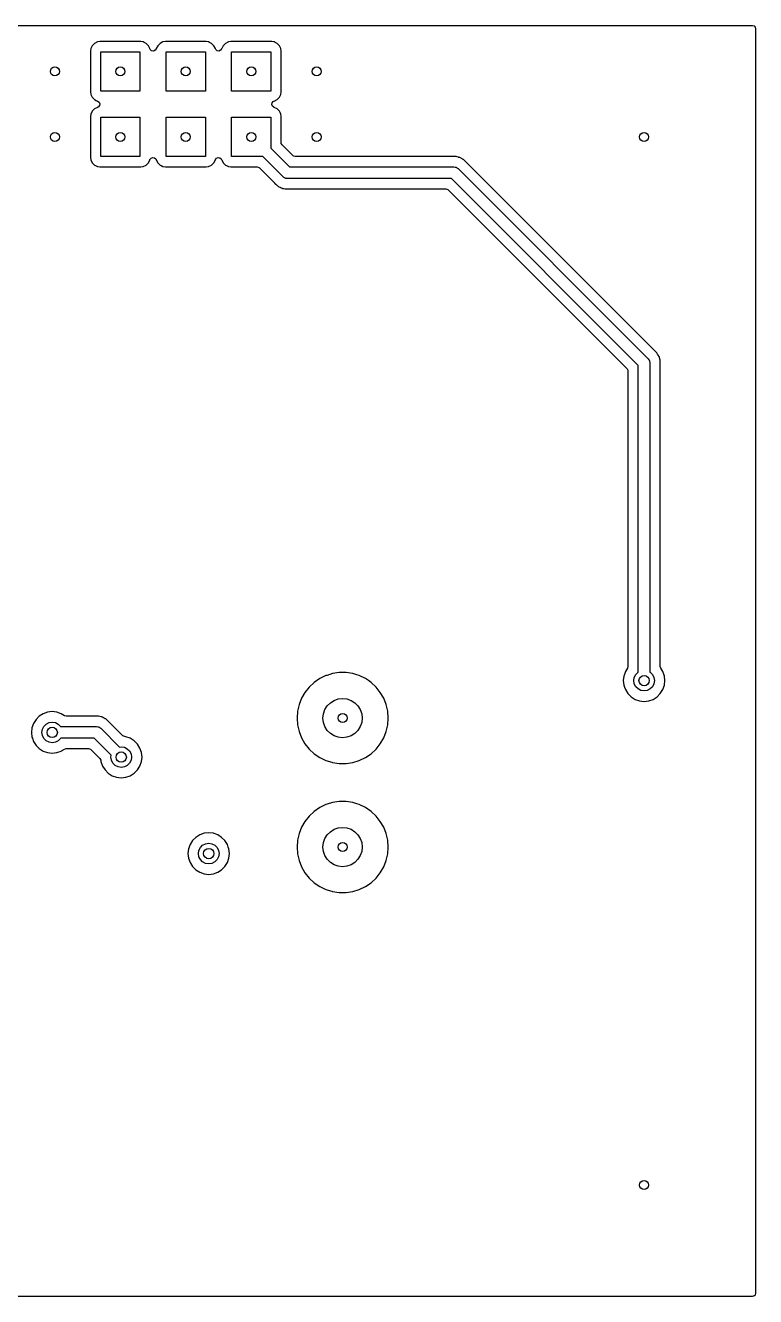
# Model space of a CAD drawing. Extents: x 0.23 to 2.97, y 0.23 to 2.17.
# Drawn here: x 1.855 to 2.97, y 0.23 to 2.17 of the extents above; entities that cross this region are included whole.
import ezdxf

# ---------------------------------------------------------------- set-up
doc = ezdxf.new("R2010")
doc.units = 0
doc.header["$MEASUREMENT"] = 0
doc.layers.add('BLACK', color=7, linetype='CONTINUOUS')

msp = doc.modelspace()

# ---------------------------------------------------------------- linework, layer by layer
at = {"layer": 'BLACK', "linetype": 'CONTINUOUS'}
for p, q in [((0.234665, 2.1703), (2.96533, 2.1703)), ((2.96533, 2.1703), (2.96802, 2.16951)), ((2.96802, 2.16951), (2.96985, 2.1674)), ((2.96985, 2.1674), (2.9703, 2.16533)), ((2.9703, 2.16533), (2.9703, 0.234665)), ((1.95482, 2.13493), (1.95423, 2.13124)), ((1.95708, 2.13938), (1.95482, 2.13493)), ((1.95482, 2.13493), (1.95482, 2.13493)), ((1.96062, 2.14292), (1.95708, 2.13938)), ((1.96507, 2.14518), (1.96062, 2.14292)), ((1.96876, 2.14577), (1.96507, 2.14518)), ((2.03124, 2.14577), (1.96876, 2.14577)), ((2.03493, 2.14518), (2.03124, 2.14577)), ((2.03124, 2.14577), (2.03124, 2.14577)), ((2.0364, 2.14444), (2.03493, 2.14518)), ((2.03938, 2.14292), (2.0364, 2.14444)), ((2.04292, 2.13938), (2.03938, 2.14292)), ((2.04518, 2.13493), (2.04292, 2.13938)), ((2.04528, 2.13463), (2.04518, 2.13493)), ((2.05482, 2.13493), (2.05472, 2.13463)), ((2.05708, 2.13938), (2.05482, 2.13493)), ((2.06062, 2.14292), (2.05708, 2.13938)), ((2.06507, 2.14518), (2.06062, 2.14292)), ((2.06876, 2.14577), (2.06507, 2.14518)), ((2.13124, 2.14577), (2.06876, 2.14577)), ((2.13493, 2.14518), (2.13124, 2.14577)), ((2.13124, 2.14577), (2.13124, 2.14577)), ((2.1364, 2.14444), (2.13493, 2.14518)), ((2.13938, 2.14292), (2.1364, 2.14444)), ((2.14292, 2.13938), (2.13938, 2.14292)), ((2.14518, 2.13493), (2.14292, 2.13938)), ((2.14528, 2.13463), (2.14518, 2.13493)), ((2.15482, 2.13493), (2.15472, 2.13463)), ((2.15708, 2.13938), (2.15482, 2.13493)), ((2.16062, 2.14292), (2.15708, 2.13938)), ((2.16507, 2.14518), (2.16062, 2.14292)), ((2.16876, 2.14577), (2.16507, 2.14518)), ((2.23124, 2.14577), (2.16876, 2.14577)), ((2.23493, 2.14518), (2.23124, 2.14577)), ((2.23124, 2.14577), (2.23124, 2.14577)), ((2.2364, 2.14444), (2.23493, 2.14518)), ((2.23938, 2.14292), (2.2364, 2.14444)), ((2.24292, 2.13938), (2.23938, 2.14292)), ((2.24405, 2.13716), (2.24292, 2.13938)), ((2.24518, 2.13493), (2.24405, 2.13716)), ((2.24577, 2.13124), (2.24518, 2.13493)), ((1.95423, 2.13124), (1.95423, 2.13124)), ((1.95423, 2.13124), (1.95423, 2.06876)), ((1.97, 2.07), (1.97, 2.13)), ((1.97, 2.13), (2.03, 2.13)), ((2.03, 2.13), (2.03, 2.07)), ((2.04575, 2.1336), (2.04528, 2.13463)), ((2.04781, 2.13171), (2.04575, 2.1336)), ((2.05057, 2.13123), (2.04781, 2.13171)), ((2.05314, 2.13232), (2.05057, 2.13123)), ((2.05472, 2.13463), (2.05314, 2.13232)), ((2.07, 2.07), (2.07, 2.13)), ((2.07, 2.13), (2.13, 2.13)), ((2.13, 2.13), (2.13, 2.07)), ((2.14575, 2.1336), (2.14528, 2.13463)), ((2.14781, 2.13171), (2.14575, 2.1336)), ((2.15057, 2.13123), (2.14781, 2.13171)), ((2.15314, 2.13232), (2.15057, 2.13123)), ((2.15472, 2.13463), (2.15314, 2.13232)), ((2.17, 2.07), (2.17, 2.13)), ((2.17, 2.13), (2.23, 2.13)), ((2.23, 2.13), (2.23, 2.07)), ((2.24577, 2.06876), (2.24577, 2.13124)), ((1.95423, 2.06876), (1.95482, 2.06507)), ((1.95482, 2.06507), (1.95708, 2.06062)), ((1.95708, 2.06062), (1.96062, 2.05708)), ((1.96062, 2.05708), (1.96288, 2.05593)), ((2.03, 2.07), (1.97, 2.07)), ((2.13, 2.07), (2.07, 2.07)), ((2.23, 2.07), (2.17, 2.07)), ((2.23493, 2.05482), (2.23938, 2.05708)), ((2.23938, 2.05708), (2.24292, 2.06062)), ((2.24292, 2.06062), (2.24518, 2.06507)), ((2.24518, 2.06507), (2.24577, 2.06876)), ((1.95708, 2.03938), (1.95482, 2.03493)), ((1.96062, 2.04292), (1.95708, 2.03938)), ((1.96507, 2.04518), (1.96062, 2.04292)), ((1.96288, 2.05593), (1.96507, 2.05482)), ((1.96507, 2.05482), (1.96507, 2.05482)), ((1.96507, 2.05482), (1.96537, 2.05472)), ((1.96537, 2.04528), (1.96507, 2.04518)), ((1.96537, 2.05472), (1.96768, 2.05314)), ((1.9664, 2.04575), (1.96537, 2.04528)), ((1.96829, 2.04781), (1.9664, 2.04575)), ((1.96768, 2.05314), (1.96877, 2.05057)), ((1.96877, 2.05057), (1.96829, 2.04781)), ((2.23123, 2.04943), (2.23171, 2.05219)), ((2.23232, 2.04686), (2.23123, 2.04943)), ((2.23171, 2.05219), (2.2336, 2.05425)), ((2.23463, 2.04528), (2.23232, 2.04686)), ((2.2336, 2.05425), (2.23463, 2.05472)), ((2.23463, 2.05472), (2.23493, 2.05482)), ((2.23493, 2.04518), (2.23463, 2.04528)), ((2.23493, 2.05482), (2.23493, 2.05482)), ((2.23938, 2.04292), (2.23493, 2.04518)), ((2.24292, 2.03938), (2.23938, 2.04292)), ((2.24405, 2.03716), (2.24292, 2.03938)), ((1.95482, 2.03493), (1.95423, 2.03124)), ((1.95423, 2.03124), (1.95423, 2.03124)), ((1.95423, 2.03124), (1.95423, 1.96876)), ((1.95482, 2.03493), (1.95482, 2.03493)), ((1.97, 1.97), (1.97, 2.03)), ((1.97, 2.03), (2.03, 2.03)), ((2.03, 2.03), (2.03, 1.97)), ((2.07, 1.97), (2.07, 2.03)), ((2.07, 2.03), (2.13, 2.03)), ((2.13, 2.03), (2.13, 1.97)), ((2.17, 1.97), (2.17, 2.03)), ((2.17, 2.03), (2.23, 2.03)), ((2.23, 2.03), (2.23, 1.98272)), ((2.24518, 2.03493), (2.24405, 2.03716)), ((2.24569, 2.03171), (2.24518, 2.03493)), ((2.24577, 2.03124), (2.24569, 2.03171)), ((2.24577, 1.99131), (2.24577, 2.03124)), ((2.23, 1.98272), (2.25847, 1.95425)), ((2.24588, 1.99026), (2.24577, 1.99131)), ((2.24722, 1.9878), (2.24588, 1.99026)), ((2.26355, 1.97147), (2.24722, 1.9878)), ((1.95423, 1.96876), (1.95482, 1.96507)), ((1.95482, 1.96507), (1.95708, 1.96062)), ((1.95708, 1.96062), (1.96062, 1.95708)), ((2.03, 1.97), (1.97, 1.97)), ((2.03938, 1.95708), (2.04292, 1.96062)), ((2.04292, 1.96062), (2.04518, 1.96507)), ((2.04518, 1.96507), (2.04528, 1.96537)), ((2.04518, 1.96507), (2.04518, 1.96507)), ((2.04528, 1.96537), (2.04686, 1.96768)), ((2.04686, 1.96768), (2.04943, 1.96877)), ((2.04943, 1.96877), (2.05219, 1.96829)), ((2.05219, 1.96829), (2.05425, 1.9664)), ((2.05425, 1.9664), (2.05472, 1.96537)), ((2.05472, 1.96537), (2.05482, 1.96507)), ((2.05482, 1.96507), (2.05708, 1.96062)), ((2.05708, 1.96062), (2.06062, 1.95708)), ((2.13, 1.97), (2.07, 1.97)), ((2.13938, 1.95708), (2.14292, 1.96062)), ((2.14292, 1.96062), (2.14518, 1.96507)), ((2.14518, 1.96507), (2.14528, 1.96537)), ((2.14518, 1.96507), (2.14518, 1.96507)), ((2.14528, 1.96537), (2.14686, 1.96768)), ((2.14686, 1.96768), (2.14943, 1.96877)), ((2.14943, 1.96877), (2.15219, 1.96829)), ((2.15219, 1.96829), (2.15425, 1.9664)), ((2.15425, 1.9664), (2.15472, 1.96537)), ((2.15472, 1.96537), (2.15482, 1.96507)), ((2.15482, 1.96507), (2.15708, 1.96062)), ((2.15708, 1.96062), (2.16062, 1.95708)), ((2.21767, 1.97), (2.17, 1.97)), ((2.24854, 1.93913), (2.21767, 1.97)), ((2.26438, 1.97081), (2.26355, 1.97147)), ((2.26706, 1.97002), (2.26438, 1.97081)), ((2.27, 1.97002), (2.26706, 1.97002)), ((2.27, 1.97), (2.27, 1.97002)), ((2.33, 1.97), (2.27, 1.97)), ((2.50833, 1.97002), (2.33, 1.97002)), ((2.33, 1.97002), (2.33, 1.97)), ((2.50856, 1.97003), (2.50833, 1.97002)), ((2.51039, 1.9702), (2.50856, 1.97003)), ((2.51116, 1.97008), (2.51039, 1.9702)), ((2.51039, 1.9702), (2.51039, 1.9702)), ((2.51193, 1.97002), (2.51116, 1.97008)), ((2.51272, 1.97002), (2.51193, 1.97002)), ((2.51449, 1.96956), (2.51272, 1.97002)), ((2.51272, 1.97002), (2.51272, 1.97002)), ((2.51472, 1.96952), (2.51449, 1.96956)), ((2.51653, 1.96923), (2.51472, 1.96952)), ((2.51725, 1.96892), (2.51653, 1.96923)), ((2.51653, 1.96923), (2.51653, 1.96923)), ((2.51799, 1.96867), (2.51725, 1.96892)), ((2.51874, 1.96847), (2.51799, 1.96867)), ((2.52035, 1.96759), (2.51874, 1.96847)), ((2.51874, 1.96847), (2.51874, 1.96847)), ((2.52056, 1.96749), (2.52035, 1.96759)), ((2.52136, 1.96714), (2.52056, 1.96749)), ((2.52224, 1.96676), (2.52136, 1.96714)), ((2.52286, 1.96628), (2.52224, 1.96676)), ((2.52224, 1.96676), (2.52224, 1.96676)), ((2.52351, 1.96585), (2.52286, 1.96628)), ((2.5242, 1.96547), (2.52351, 1.96585)), ((2.52553, 1.96422), (2.5242, 1.96547)), ((2.5242, 1.96547), (2.5242, 1.96547)), ((2.52571, 1.96407), (2.52553, 1.96422)), ((2.52592, 1.9639), (2.52571, 1.96407)), ((2.52675, 1.96308), (2.52592, 1.9639)), ((2.52592, 1.9639), (2.52592, 1.9639)), ((2.52873, 1.96122), (2.52675, 1.96308)), ((2.52893, 1.96098), (2.52873, 1.96122)), ((2.52894, 1.96098), (2.52893, 1.96098)), ((2.52933, 1.9605), (2.52894, 1.96098)), ((2.81651, 1.67332), (2.52933, 1.9605)), ((1.96062, 1.95708), (1.96214, 1.95631)), ((1.96214, 1.95631), (1.96507, 1.95482)), ((1.96507, 1.95482), (1.96876, 1.95423)), ((1.96876, 1.95423), (2.03124, 1.95423)), ((2.03124, 1.95423), (2.03493, 1.95482)), ((2.03493, 1.95482), (2.03938, 1.95708)), ((2.06062, 1.95708), (2.06214, 1.95631)), ((2.06214, 1.95631), (2.06507, 1.95482)), ((2.06507, 1.95482), (2.06876, 1.95423)), ((2.06876, 1.95423), (2.13124, 1.95423)), ((2.13124, 1.95423), (2.13493, 1.95482)), ((2.13493, 1.95482), (2.13938, 1.95708)), ((2.16062, 1.95708), (2.16214, 1.95631)), ((2.16214, 1.95631), (2.16507, 1.95482)), ((2.16507, 1.95482), (2.16876, 1.95423)), ((2.16876, 1.95423), (2.20908, 1.95423)), ((2.20908, 1.95423), (2.21177, 1.95344)), ((2.21177, 1.95344), (2.21259, 1.95278)), ((2.21259, 1.95278), (2.23508, 1.93029)), ((2.25847, 1.95425), (2.50961, 1.95425)), ((2.50961, 1.95425), (2.51145, 1.95406)), ((2.51145, 1.95406), (2.51209, 1.95377)), ((2.51209, 1.95377), (2.51278, 1.95366)), ((2.51278, 1.95366), (2.51375, 1.95303)), ((2.51375, 1.95303), (2.51481, 1.95256)), ((2.51481, 1.95256), (2.51528, 1.95204)), ((2.51528, 1.95204), (2.51587, 1.95166)), ((2.51587, 1.95166), (2.80626, 1.66126)), ((2.23508, 1.93029), (2.23547, 1.9298)), ((2.23547, 1.9298), (2.23548, 1.92981)), ((2.23548, 1.92981), (2.23568, 1.92957)), ((2.23568, 1.92957), (2.23766, 1.92771)), ((2.23766, 1.92771), (2.23849, 1.92689)), ((2.23849, 1.92689), (2.23849, 1.92688)), ((2.23849, 1.92688), (2.2387, 1.92672)), ((2.2387, 1.92672), (2.23888, 1.92657)), ((2.23888, 1.92657), (2.24021, 1.92531)), ((2.24021, 1.92531), (2.2409, 1.92494)), ((2.2409, 1.92494), (2.24155, 1.92451)), ((2.24155, 1.92451), (2.24217, 1.92403)), ((2.24217, 1.92403), (2.24379, 1.92333)), ((2.24379, 1.92333), (2.24385, 1.9233)), ((2.24385, 1.9233), (2.24406, 1.9232)), ((2.24406, 1.9232), (2.24567, 1.92232)), ((2.24567, 1.92232), (2.24642, 1.92212)), ((2.24642, 1.92212), (2.24716, 1.92187)), ((2.24716, 1.92187), (2.24788, 1.92156)), ((2.24788, 1.92156), (2.24969, 1.92127)), ((2.24913, 1.93875), (2.24854, 1.93913)), ((2.2496, 1.93823), (2.24913, 1.93875)), ((2.25066, 1.93776), (2.2496, 1.93823)), ((2.24969, 1.92127), (2.24992, 1.92122)), ((2.24992, 1.92122), (2.25169, 1.92077)), ((2.25163, 1.93712), (2.25066, 1.93776)), ((2.25232, 1.93701), (2.25163, 1.93712)), ((2.25296, 1.93673), (2.25232, 1.93701)), ((2.2548, 1.93654), (2.25296, 1.93673)), ((2.50594, 1.93654), (2.2548, 1.93654)), ((2.79114, 1.65133), (2.50594, 1.93654)), ((2.25169, 1.92077), (2.25247, 1.92077)), ((2.25247, 1.92077), (2.25325, 1.92071)), ((2.25325, 1.92071), (2.25333, 1.92069)), ((2.25333, 1.92069), (2.25402, 1.92058)), ((2.25402, 1.92058), (2.25534, 1.92071)), ((2.25534, 1.92071), (2.25585, 1.92076)), ((2.25585, 1.92076), (2.25608, 1.92077)), ((2.25608, 1.92077), (2.49735, 1.92077)), ((2.49735, 1.92077), (2.50003, 1.91998)), ((2.50003, 1.91998), (2.50086, 1.91931)), ((2.50086, 1.91931), (2.77392, 1.64625)), ((2.81668, 1.67316), (2.81651, 1.67332)), ((2.81809, 1.67199), (2.81668, 1.67316)), ((2.81855, 1.67136), (2.81809, 1.67199)), ((2.81809, 1.67199), (2.81809, 1.67199)), ((2.81906, 1.67077), (2.81855, 1.67136)), ((2.81961, 1.67021), (2.81906, 1.67077)), ((2.82055, 1.66864), (2.81961, 1.67021)), ((2.81961, 1.67021), (2.81961, 1.67021)), ((2.81961, 1.67021), (2.81961, 1.67021)), ((2.79114, 1.18294), (2.79114, 1.65133)), ((2.80626, 1.66126), (2.80743, 1.65982)), ((2.80743, 1.65982), (2.80768, 1.65917)), ((2.80768, 1.65917), (2.80809, 1.6586)), ((2.80809, 1.6586), (2.80833, 1.65747)), ((2.80833, 1.65747), (2.80875, 1.65639)), ((2.80875, 1.65639), (2.80871, 1.65569)), ((2.80871, 1.65569), (2.80886, 1.655)), ((2.80886, 1.655), (2.80886, 1.18294)), ((2.82067, 1.66844), (2.82055, 1.66864)), ((2.82175, 1.66696), (2.82067, 1.66844)), ((2.82204, 1.66623), (2.82175, 1.66696)), ((2.82175, 1.66696), (2.82175, 1.66696)), ((2.82238, 1.66553), (2.82204, 1.66623)), ((2.8227, 1.665), (2.82238, 1.66553)), ((2.82278, 1.66486), (2.8227, 1.665)), ((2.82328, 1.66315), (2.82278, 1.66486)), ((2.82329, 1.6631), (2.82328, 1.66315)), ((2.82337, 1.66288), (2.82329, 1.6631)), ((2.82404, 1.66117), (2.82337, 1.66288)), ((2.82414, 1.6604), (2.82404, 1.66117)), ((2.8243, 1.65963), (2.82414, 1.6604)), ((2.82452, 1.65888), (2.8243, 1.65963)), ((2.82457, 1.65705), (2.82452, 1.65888)), ((2.82459, 1.65682), (2.82457, 1.65705)), ((2.82463, 1.65655), (2.82459, 1.65682)), ((2.82463, 1.65539), (2.82463, 1.65655)), ((2.82471, 1.65266), (2.82463, 1.65539)), ((2.82463, 1.65173), (2.82469, 1.65235)), ((2.82463, 1.19147), (2.82463, 1.65173)), ((2.82468, 1.65235), (2.82471, 1.65266)), ((2.82469, 1.65235), (2.82468, 1.65235)), ((2.77392, 1.64625), (2.77526, 1.6438)), ((2.77526, 1.6438), (2.77537, 1.64274)), ((2.77537, 1.64274), (2.77537, 1.19147)), ((2.77461, 1.18883), (2.77143, 1.18376)), ((2.77537, 1.19147), (2.77461, 1.18883)), ((2.82539, 1.18883), (2.82463, 1.19147)), ((2.82857, 1.18376), (2.82539, 1.18883)), ((2.29616, 1.16725), (2.28853, 1.16018)), ((2.30475, 1.17311), (2.29616, 1.16725)), ((2.29616, 1.16725), (2.29616, 1.16725)), ((2.31412, 1.17762), (2.30475, 1.17311)), ((2.30475, 1.17311), (2.30475, 1.17311)), ((2.31573, 1.17812), (2.31412, 1.17762)), ((2.31412, 1.17762), (2.31412, 1.17762)), ((2.31412, 1.17762), (2.31412, 1.17762)), ((2.32406, 1.18069), (2.31573, 1.17812)), ((2.33434, 1.18224), (2.32406, 1.18069)), ((2.32406, 1.18069), (2.32406, 1.18069)), ((2.32406, 1.18069), (2.32406, 1.18069)), ((2.34474, 1.18224), (2.33434, 1.18224)), ((2.35503, 1.18069), (2.34474, 1.18224)), ((2.36114, 1.1788), (2.35503, 1.18069)), ((2.35503, 1.18069), (2.35503, 1.18069)), ((2.35503, 1.18069), (2.35503, 1.18069)), ((2.36497, 1.17762), (2.36114, 1.1788)), ((2.37434, 1.17311), (2.36497, 1.17762)), ((2.36497, 1.17762), (2.36497, 1.17762)), ((2.36497, 1.17762), (2.36497, 1.17762)), ((2.3789, 1.17), (2.37434, 1.17311)), ((2.37434, 1.17311), (2.37434, 1.17311)), ((2.38293, 1.16725), (2.3789, 1.17)), ((2.39055, 1.16018), (2.38293, 1.16725)), ((2.76908, 1.17706), (2.76829, 1.17)), ((2.76829, 1.17), (2.76908, 1.16294)), ((2.77035, 1.18069), (2.76908, 1.17706)), ((2.77143, 1.18376), (2.77035, 1.18069)), ((2.77143, 1.18376), (2.77143, 1.18376)), ((2.78425, 1.17), (2.78502, 1.17487)), ((2.78502, 1.16513), (2.78425, 1.17)), ((2.78502, 1.17487), (2.78726, 1.17926)), ((2.78726, 1.16074), (2.78502, 1.16513)), ((2.78726, 1.17926), (2.79074, 1.18274)), ((2.79074, 1.18274), (2.79114, 1.18294)), ((2.80886, 1.18294), (2.80926, 1.18274)), ((2.80926, 1.18274), (2.81274, 1.17926)), ((2.81274, 1.17926), (2.81498, 1.17487)), ((2.81498, 1.16513), (2.81274, 1.16074)), ((2.81498, 1.17487), (2.81575, 1.17)), ((2.81575, 1.17), (2.81498, 1.16513)), ((2.83092, 1.17706), (2.82857, 1.18376)), ((2.82857, 1.18376), (2.82857, 1.18376)), ((2.82857, 1.18376), (2.82857, 1.18376)), ((2.83172, 1.17), (2.83092, 1.17706)), ((2.83092, 1.16294), (2.83172, 1.17)), ((2.28205, 1.15205), (2.27685, 1.14304)), ((2.28853, 1.16018), (2.28205, 1.15205)), ((2.39704, 1.15205), (2.39055, 1.16018)), ((2.40224, 1.14304), (2.39704, 1.15205)), ((2.39704, 1.15205), (2.39704, 1.15205)), ((2.76908, 1.16294), (2.77005, 1.16018)), ((2.77005, 1.16018), (2.77143, 1.15624)), ((2.77143, 1.15624), (2.77143, 1.15624)), ((2.77143, 1.15624), (2.7752, 1.15023)), ((2.7752, 1.15023), (2.7752, 1.15023)), ((2.7752, 1.15023), (2.78023, 1.1452)), ((2.78023, 1.1452), (2.78023, 1.1452)), ((2.78023, 1.1452), (2.78624, 1.14143)), ((2.79074, 1.15726), (2.78726, 1.16074)), ((2.79513, 1.15502), (2.79074, 1.15726)), ((2.8, 1.15425), (2.79513, 1.15502)), ((2.80487, 1.15502), (2.8, 1.15425)), ((2.80926, 1.15726), (2.80487, 1.15502)), ((2.81274, 1.16074), (2.80926, 1.15726)), ((2.81376, 1.14143), (2.81977, 1.1452)), ((2.81977, 1.1452), (2.8248, 1.15023)), ((2.8248, 1.15023), (2.82857, 1.15624)), ((2.82857, 1.15624), (2.83092, 1.16294)), ((2.27305, 1.13336), (2.27074, 1.12322)), ((2.27685, 1.14304), (2.27305, 1.13336)), ((2.27685, 1.14304), (2.27685, 1.14304)), ((2.3103, 1.11953), (2.31251, 1.12587)), ((2.31251, 1.12587), (2.31609, 1.13156)), ((2.31609, 1.13156), (2.32084, 1.13631)), ((2.32084, 1.13631), (2.32653, 1.13988)), ((2.32653, 1.13988), (2.33287, 1.1421)), ((2.33287, 1.1421), (2.33954, 1.14285)), ((2.33954, 1.14285), (2.34622, 1.1421)), ((2.34622, 1.1421), (2.35256, 1.13988)), ((2.35256, 1.13988), (2.35825, 1.13631)), ((2.35825, 1.13631), (2.363, 1.13156)), ((2.363, 1.13156), (2.36657, 1.12587)), ((2.36657, 1.12587), (2.36879, 1.11953)), ((2.40604, 1.13336), (2.40224, 1.14304)), ((2.40224, 1.14304), (2.40224, 1.14304)), ((2.40224, 1.14304), (2.40224, 1.14304)), ((2.40835, 1.12322), (2.40604, 1.13336)), ((2.78624, 1.14143), (2.78624, 1.14143)), ((2.78624, 1.14143), (2.78624, 1.14143)), ((2.78624, 1.14143), (2.79294, 1.13908)), ((2.79294, 1.13908), (2.8, 1.13828)), ((2.8, 1.13828), (2.80706, 1.13908)), ((2.80706, 1.13908), (2.81376, 1.14143)), ((1.8712, 1.11077), (1.86743, 1.10476)), ((1.87623, 1.1158), (1.8712, 1.11077)), ((1.8712, 1.11077), (1.8712, 1.11077)), ((1.88224, 1.11957), (1.87623, 1.1158)), ((1.87623, 1.1158), (1.87623, 1.1158)), ((1.88894, 1.12192), (1.88224, 1.11957)), ((1.88224, 1.11957), (1.88224, 1.11957)), ((1.896, 1.12272), (1.88894, 1.12192)), ((1.88894, 1.12192), (1.88894, 1.12192)), ((1.88894, 1.12192), (1.88894, 1.12192)), ((1.89113, 1.10598), (1.896, 1.10675)), ((1.90306, 1.12192), (1.896, 1.12272)), ((1.896, 1.10675), (1.90087, 1.10598)), ((1.90976, 1.11957), (1.90306, 1.12192)), ((1.91483, 1.11639), (1.90976, 1.11957)), ((1.90976, 1.11957), (1.90976, 1.11957)), ((1.91747, 1.11563), (1.91483, 1.11639)), ((1.96252, 1.11563), (1.91747, 1.11563)), ((1.96276, 1.11564), (1.96252, 1.11563)), ((1.96458, 1.11581), (1.96276, 1.11564)), ((1.96536, 1.11569), (1.96458, 1.11581)), ((1.96458, 1.11581), (1.96458, 1.11581)), ((1.96613, 1.11563), (1.96536, 1.11569)), ((1.96691, 1.11563), (1.96613, 1.11563)), ((1.96869, 1.11517), (1.96691, 1.11563)), ((1.96691, 1.11563), (1.96691, 1.11563)), ((1.96892, 1.11512), (1.96869, 1.11517)), ((1.97073, 1.11484), (1.96892, 1.11512)), ((1.97145, 1.11453), (1.97073, 1.11484)), ((1.97073, 1.11484), (1.97073, 1.11484)), ((1.97218, 1.11427), (1.97145, 1.11453)), ((1.97294, 1.11408), (1.97218, 1.11427)), ((1.97455, 1.1132), (1.97294, 1.11408)), ((1.97294, 1.11408), (1.97294, 1.11408)), ((1.97476, 1.11309), (1.97455, 1.1132)), ((1.97532, 1.11285), (1.97476, 1.11309)), ((1.97644, 1.11237), (1.97532, 1.11285)), ((1.97706, 1.11189), (1.97644, 1.11237)), ((1.97644, 1.11237), (1.97644, 1.11237)), ((1.97771, 1.11146), (1.97706, 1.11189)), ((1.97839, 1.11108), (1.97771, 1.11146)), ((1.97973, 1.10983), (1.97839, 1.11108)), ((1.97839, 1.11108), (1.97839, 1.11108)), ((1.97991, 1.10968), (1.97973, 1.10983)), ((1.98012, 1.10951), (1.97991, 1.10968)), ((1.98094, 1.10869), (1.98012, 1.10951)), ((1.98012, 1.10951), (1.98012, 1.10951)), ((1.98293, 1.10682), (1.98094, 1.10869)), ((1.98313, 1.10658), (1.98293, 1.10682)), ((1.98314, 1.10659), (1.98313, 1.10658)), ((1.98353, 1.1061), (1.98314, 1.10659)), ((2.27074, 1.12322), (2.26996, 1.11285)), ((2.26996, 1.11285), (2.27074, 1.10248)), ((2.27074, 1.12322), (2.27074, 1.12322)), ((2.30954, 1.11285), (2.3103, 1.11953)), ((2.3103, 1.10617), (2.30954, 1.11285)), ((2.31251, 1.09983), (2.3103, 1.10617)), ((2.36879, 1.10617), (2.36657, 1.09983)), ((2.36879, 1.11953), (2.36954, 1.11285)), ((2.36954, 1.11285), (2.36879, 1.10617)), ((2.40913, 1.11285), (2.40835, 1.12322)), ((2.40835, 1.10248), (2.40913, 1.11285)), ((1.86508, 1.09806), (1.86428, 1.091)), ((1.86428, 1.091), (1.86508, 1.08394)), ((1.86743, 1.10476), (1.86508, 1.09806)), ((1.86743, 1.10476), (1.86743, 1.10476)), ((1.86743, 1.10476), (1.86743, 1.10476)), ((1.88025, 1.091), (1.88102, 1.09587)), ((1.88102, 1.08613), (1.88025, 1.091)), ((1.88102, 1.09587), (1.88326, 1.10026)), ((1.88326, 1.10026), (1.88674, 1.10374)), ((1.88674, 1.10374), (1.89113, 1.10598)), ((1.90087, 1.10598), (1.90526, 1.10374)), ((1.90526, 1.10374), (1.90874, 1.10026)), ((1.90874, 1.10026), (1.90894, 1.09986)), ((1.90894, 1.09986), (1.9638, 1.09986)), ((1.9638, 1.09986), (1.96564, 1.09966)), ((1.96564, 1.09966), (1.96629, 1.09938)), ((1.96629, 1.09938), (1.96698, 1.09927)), ((1.96698, 1.09927), (1.96795, 1.09864)), ((1.96795, 1.09864), (1.96901, 1.09817)), ((1.96901, 1.09817), (1.96948, 1.09765)), ((1.96948, 1.09765), (1.97007, 1.09726)), ((1.97007, 1.09726), (1.99862, 1.06871)), ((2.00368, 1.08595), (1.98353, 1.1061)), ((2.27074, 1.10248), (2.27074, 1.10248)), ((2.27074, 1.10248), (2.27305, 1.09234)), ((2.27305, 1.09234), (2.27685, 1.08266)), ((2.31609, 1.09415), (2.31251, 1.09983)), ((2.32084, 1.0894), (2.31609, 1.09415)), ((2.32653, 1.08582), (2.32084, 1.0894)), ((2.35825, 1.0894), (2.35256, 1.08582)), ((2.363, 1.09415), (2.35825, 1.0894)), ((2.36657, 1.09983), (2.363, 1.09415)), ((2.40224, 1.08266), (2.40604, 1.09234)), ((2.40604, 1.09234), (2.40835, 1.10248)), ((1.86508, 1.08394), (1.86577, 1.08198)), ((1.86577, 1.08198), (1.86743, 1.07724)), ((1.86743, 1.07724), (1.86743, 1.07724)), ((1.86743, 1.07724), (1.8712, 1.07123)), ((1.8712, 1.07123), (1.8712, 1.07123)), ((1.8712, 1.07123), (1.87623, 1.0662)), ((1.88326, 1.08174), (1.88102, 1.08613)), ((1.88674, 1.07826), (1.88326, 1.08174)), ((1.89113, 1.07602), (1.88674, 1.07826)), ((1.896, 1.07525), (1.89113, 1.07602)), ((1.90087, 1.07602), (1.896, 1.07525)), ((1.90526, 1.07826), (1.90087, 1.07602)), ((1.90874, 1.08174), (1.90526, 1.07826)), ((1.90894, 1.08214), (1.90874, 1.08174)), ((1.96013, 1.08214), (1.90894, 1.08214)), ((1.98609, 1.05618), (1.96013, 1.08214)), ((1.99862, 1.06871), (2.0014, 1.06915)), ((2.0014, 1.06915), (2.00627, 1.06838)), ((2.00406, 1.08561), (2.00368, 1.08595)), ((2.00663, 1.08453), (2.00406, 1.08561)), ((2.00627, 1.06838), (2.01066, 1.06614)), ((2.00846, 1.08432), (2.00663, 1.08453)), ((2.01516, 1.08198), (2.00846, 1.08432)), ((2.00846, 1.08432), (2.00846, 1.08432)), ((2.02118, 1.0782), (2.01516, 1.08198)), ((2.01516, 1.08198), (2.01516, 1.08198)), ((2.0262, 1.07318), (2.02118, 1.0782)), ((2.02118, 1.0782), (2.02118, 1.0782)), ((2.02998, 1.06716), (2.0262, 1.07318)), ((2.0262, 1.07318), (2.0262, 1.07318)), ((2.27685, 1.08266), (2.27685, 1.08266)), ((2.27685, 1.08266), (2.28205, 1.07365)), ((2.28205, 1.07365), (2.28205, 1.07365)), ((2.28205, 1.07365), (2.28205, 1.07365)), ((2.28205, 1.07365), (2.28853, 1.06552)), ((2.33287, 1.0836), (2.32653, 1.08582)), ((2.33954, 1.08285), (2.33287, 1.0836)), ((2.34622, 1.0836), (2.33954, 1.08285)), ((2.35256, 1.08582), (2.34622, 1.0836)), ((2.39055, 1.06552), (2.39704, 1.07365)), ((2.39704, 1.07365), (2.40224, 1.08266)), ((1.87623, 1.0662), (1.87623, 1.0662)), ((1.87623, 1.0662), (1.88224, 1.06243)), ((1.88224, 1.06243), (1.88224, 1.06243)), ((1.88224, 1.06243), (1.88224, 1.06243)), ((1.88224, 1.06243), (1.88894, 1.06008)), ((1.88894, 1.06008), (1.896, 1.05928)), ((1.896, 1.05928), (1.90306, 1.06008)), ((1.90306, 1.06008), (1.90976, 1.06243)), ((1.90976, 1.06243), (1.91029, 1.06276)), ((1.91029, 1.06276), (1.91483, 1.06561)), ((1.91483, 1.06561), (1.91747, 1.06637)), ((1.91747, 1.06637), (1.95155, 1.06637)), ((1.95155, 1.06637), (1.95423, 1.06559)), ((1.95423, 1.06559), (1.95506, 1.06492)), ((1.95506, 1.06492), (1.96885, 1.05112)), ((1.96885, 1.05112), (1.97019, 1.04867)), ((1.97019, 1.04867), (1.97028, 1.04817)), ((1.97028, 1.04817), (1.97048, 1.04634)), ((1.98565, 1.0534), (1.98609, 1.05618)), ((1.98642, 1.04854), (1.98565, 1.0534)), ((1.98866, 1.04415), (1.98642, 1.04854)), ((2.01066, 1.06614), (2.01414, 1.06266)), ((2.01414, 1.06266), (2.01638, 1.05827)), ((2.01638, 1.04854), (2.01414, 1.04415)), ((2.01638, 1.05827), (2.01715, 1.0534)), ((2.01715, 1.0534), (2.01638, 1.04854)), ((2.03232, 1.06046), (2.02998, 1.06716)), ((2.02998, 1.06716), (2.02998, 1.06716)), ((2.02998, 1.06716), (2.02998, 1.06716)), ((2.03312, 1.0534), (2.03232, 1.06046)), ((2.03232, 1.04634), (2.03312, 1.0534)), ((2.28853, 1.06552), (2.29616, 1.05845)), ((2.29616, 1.05845), (2.29616, 1.05845)), ((2.29616, 1.05845), (2.30475, 1.05259)), ((2.30475, 1.05259), (2.30475, 1.05259)), ((2.30475, 1.05259), (2.31412, 1.04808)), ((2.31412, 1.04808), (2.31412, 1.04808)), ((2.31412, 1.04808), (2.31412, 1.04808)), ((2.31412, 1.04808), (2.32291, 1.04536)), ((2.35503, 1.04501), (2.36497, 1.04808)), ((2.36497, 1.04808), (2.37434, 1.05259)), ((2.37434, 1.05259), (2.38293, 1.05845)), ((2.38293, 1.05845), (2.39055, 1.06552)), ((1.97048, 1.04634), (1.97048, 1.04634)), ((1.97048, 1.04634), (1.97283, 1.03964)), ((1.97283, 1.03964), (1.97283, 1.03964)), ((1.97283, 1.03964), (1.97661, 1.03363)), ((1.97661, 1.03363), (1.97661, 1.03363)), ((1.97661, 1.03363), (1.98163, 1.02861)), ((1.98163, 1.02861), (1.98163, 1.02861)), ((1.98163, 1.02861), (1.98764, 1.02483)), ((1.99215, 1.04066), (1.98866, 1.04415)), ((1.99654, 1.03842), (1.99215, 1.04066)), ((2.0014, 1.03765), (1.99654, 1.03842)), ((2.00627, 1.03842), (2.0014, 1.03765)), ((2.01066, 1.04066), (2.00627, 1.03842)), ((2.01414, 1.04415), (2.01066, 1.04066)), ((2.01516, 1.02483), (2.02118, 1.02861)), ((2.02118, 1.02861), (2.0262, 1.03363)), ((2.0262, 1.03363), (2.02998, 1.03964)), ((2.02998, 1.03964), (2.03232, 1.04634)), ((2.32291, 1.04536), (2.32406, 1.04501)), ((2.32406, 1.04501), (2.32406, 1.04501)), ((2.32406, 1.04501), (2.33434, 1.04346)), ((2.33434, 1.04346), (2.33434, 1.04346)), ((2.33434, 1.04346), (2.34474, 1.04346)), ((2.34474, 1.04346), (2.35503, 1.04501)), ((2.34474, 1.04346), (2.34474, 1.04346)), ((1.98764, 1.02483), (1.98764, 1.02483)), ((1.98764, 1.02483), (1.98764, 1.02483)), ((1.98764, 1.02483), (1.99434, 1.02248)), ((1.99434, 1.02248), (2.0014, 1.02169)), ((2.0014, 1.02169), (2.00846, 1.02248)), ((2.00846, 1.02248), (2.01516, 1.02483)), ((2.29616, 0.970403), (2.28853, 0.963329)), ((2.30475, 0.976262), (2.29616, 0.970403)), ((2.29616, 0.970403), (2.29616, 0.970403)), ((2.31412, 0.980774), (2.30475, 0.976262)), ((2.30475, 0.976262), (2.30475, 0.976262)), ((2.31573, 0.98127), (2.31412, 0.980774)), ((2.31412, 0.980774), (2.31412, 0.980774)), ((2.31412, 0.980774), (2.31412, 0.980774)), ((2.32406, 0.98384), (2.31573, 0.98127)), ((2.33434, 0.98539), (2.32406, 0.98384)), ((2.32406, 0.98384), (2.32406, 0.98384)), ((2.32406, 0.98384), (2.32406, 0.98384)), ((2.34474, 0.98539), (2.33434, 0.98539)), ((2.35503, 0.98384), (2.34474, 0.98539)), ((2.36114, 0.981954), (2.35503, 0.98384)), ((2.35503, 0.98384), (2.35503, 0.98384)), ((2.35503, 0.98384), (2.35503, 0.98384)), ((2.36497, 0.980774), (2.36114, 0.981954)), ((2.37434, 0.976262), (2.36497, 0.980774)), ((2.36497, 0.980774), (2.36497, 0.980774)), ((2.36497, 0.980774), (2.36497, 0.980774)), ((2.38293, 0.970403), (2.37434, 0.976262)), ((2.37434, 0.976262), (2.37434, 0.976262)), ((2.39055, 0.963329), (2.38293, 0.970403)), ((2.38293, 0.970403), (2.38293, 0.970403)), ((2.28205, 0.955198), (2.27685, 0.946192)), ((2.28853, 0.963329), (2.28205, 0.955198)), ((2.39704, 0.955198), (2.39055, 0.963329)), ((2.40224, 0.946192), (2.39704, 0.955198)), ((2.39704, 0.955198), (2.39704, 0.955198)), ((2.12124, 0.934574), (2.11523, 0.930796)), ((2.12794, 0.93692), (2.12124, 0.934574)), ((2.12124, 0.934574), (2.12124, 0.934574)), ((2.135, 0.937715), (2.12794, 0.93692)), ((2.12794, 0.93692), (2.12794, 0.93692)), ((2.12794, 0.93692), (2.12794, 0.93692)), ((2.14206, 0.93692), (2.135, 0.937715)), ((2.14323, 0.93651), (2.14206, 0.93692)), ((2.14876, 0.934574), (2.14323, 0.93651)), ((2.15477, 0.930796), (2.14876, 0.934574)), ((2.14876, 0.934574), (2.14876, 0.934574)), ((2.27305, 0.93651), (2.27175, 0.930796)), ((2.27685, 0.946191), (2.27305, 0.93651)), ((2.27685, 0.946192), (2.27685, 0.946191)), ((2.31251, 0.929016), (2.31609, 0.934705)), ((2.31609, 0.934705), (2.32084, 0.939455)), ((2.32084, 0.939455), (2.32653, 0.943029)), ((2.32653, 0.943029), (2.33287, 0.945248)), ((2.33287, 0.945248), (2.33954, 0.946)), ((2.33954, 0.946), (2.34622, 0.945248)), ((2.34622, 0.945248), (2.35256, 0.943029)), ((2.35256, 0.943029), (2.35825, 0.939455)), ((2.35825, 0.939455), (2.363, 0.934705)), ((2.363, 0.934705), (2.36657, 0.929016)), ((2.40224, 0.946191), (2.40224, 0.946192)), ((2.40224, 0.946192), (2.40224, 0.946192)), ((2.40604, 0.93651), (2.40224, 0.946191)), ((2.40835, 0.926371), (2.40604, 0.93651)), ((2.10408, 0.913057), (2.10328, 0.906)), ((2.10643, 0.919761), (2.10408, 0.913057)), ((2.1102, 0.925774), (2.10643, 0.919761)), ((2.10643, 0.919761), (2.10643, 0.919761)), ((2.10643, 0.919761), (2.10643, 0.919761)), ((2.11523, 0.930796), (2.1102, 0.925774)), ((2.1102, 0.925774), (2.1102, 0.925774)), ((2.11523, 0.930796), (2.11523, 0.930796)), ((2.12002, 0.910866), (2.12226, 0.915256)), ((2.12226, 0.915256), (2.12574, 0.91874)), ((2.12574, 0.91874), (2.13013, 0.920977)), ((2.13013, 0.920977), (2.135, 0.921748)), ((2.135, 0.921748), (2.13987, 0.920977)), ((2.13987, 0.920977), (2.14426, 0.91874)), ((2.14426, 0.91874), (2.14774, 0.915256)), ((2.14774, 0.915256), (2.14998, 0.910866)), ((2.1598, 0.925774), (2.15477, 0.930796)), ((2.15477, 0.930796), (2.15477, 0.930796)), ((2.16357, 0.919761), (2.1598, 0.925774)), ((2.1598, 0.925774), (2.1598, 0.925774)), ((2.16489, 0.916), (2.16357, 0.919761)), ((2.16357, 0.919761), (2.16357, 0.919761)), ((2.16357, 0.919761), (2.16357, 0.919761)), ((2.16592, 0.913057), (2.16489, 0.916)), ((2.16672, 0.906), (2.16592, 0.913057)), ((2.27074, 0.926371), (2.26996, 0.916)), ((2.26996, 0.916), (2.27074, 0.905629)), ((2.27175, 0.930796), (2.27074, 0.926371)), ((2.30954, 0.916), (2.3103, 0.922676)), ((2.3103, 0.909324), (2.30954, 0.916)), ((2.3103, 0.922676), (2.31251, 0.929016)), ((2.36657, 0.929016), (2.36879, 0.922676)), ((2.36879, 0.922676), (2.36954, 0.916)), ((2.36954, 0.916), (2.36879, 0.909324)), ((2.40913, 0.916), (2.40835, 0.926371)), ((2.40835, 0.905629), (2.40913, 0.916)), ((2.10328, 0.906), (2.10408, 0.898943)), ((2.10408, 0.898943), (2.10643, 0.892239)), ((2.11925, 0.906), (2.12002, 0.910866)), ((2.12002, 0.901134), (2.11925, 0.906)), ((2.12226, 0.896744), (2.12002, 0.901134)), ((2.12574, 0.89326), (2.12226, 0.896744)), ((2.13013, 0.891023), (2.12574, 0.89326)), ((2.14426, 0.89326), (2.13987, 0.891023)), ((2.14774, 0.896744), (2.14426, 0.89326)), ((2.14998, 0.901134), (2.14774, 0.896744)), ((2.14998, 0.910866), (2.15075, 0.906)), ((2.15075, 0.906), (2.14998, 0.901134)), ((2.16357, 0.892239), (2.16592, 0.898943)), ((2.16592, 0.898943), (2.16672, 0.906)), ((2.27074, 0.905629), (2.27074, 0.905629)), ((2.27074, 0.905629), (2.27305, 0.89549)), ((2.27305, 0.89549), (2.27685, 0.885809)), ((2.31251, 0.902984), (2.3103, 0.909324)), ((2.31609, 0.897295), (2.31251, 0.902984)), ((2.32084, 0.892545), (2.31609, 0.897295)), ((2.363, 0.897295), (2.35825, 0.892545)), ((2.36657, 0.902984), (2.363, 0.897295)), ((2.36879, 0.909324), (2.36657, 0.902984)), ((2.40224, 0.885809), (2.40604, 0.89549)), ((2.40604, 0.89549), (2.40835, 0.905629)), ((2.10643, 0.892239), (2.10643, 0.892239)), ((2.10643, 0.892239), (2.1102, 0.886226)), ((2.1102, 0.886226), (2.1102, 0.886226)), ((2.1102, 0.886226), (2.11523, 0.881204)), ((2.11523, 0.881204), (2.11523, 0.881204)), ((2.11523, 0.881204), (2.12124, 0.877426)), ((2.12124, 0.877426), (2.12124, 0.877426)), ((2.12124, 0.877426), (2.12124, 0.877426)), ((2.12124, 0.877426), (2.12794, 0.87508)), ((2.12794, 0.87508), (2.135, 0.874285)), ((2.135, 0.890252), (2.13013, 0.891023)), ((2.13987, 0.891023), (2.135, 0.890252)), ((2.135, 0.874285), (2.14206, 0.87508)), ((2.14206, 0.87508), (2.14876, 0.877426)), ((2.14876, 0.877426), (2.15477, 0.881204)), ((2.15477, 0.881204), (2.1598, 0.886226)), ((2.1598, 0.886226), (2.16357, 0.892239)), ((2.27685, 0.885809), (2.27685, 0.885808)), ((2.27685, 0.885808), (2.28205, 0.876802)), ((2.28205, 0.876802), (2.28205, 0.876802)), ((2.28205, 0.876802), (2.28205, 0.876802)), ((2.28205, 0.876802), (2.28853, 0.868671)), ((2.32653, 0.888971), (2.32084, 0.892545)), ((2.33287, 0.886752), (2.32653, 0.888971)), ((2.33954, 0.886), (2.33287, 0.886752)), ((2.34622, 0.886752), (2.33954, 0.886)), ((2.35256, 0.888971), (2.34622, 0.886752)), ((2.35825, 0.892545), (2.35256, 0.888971)), ((2.39055, 0.868671), (2.39704, 0.876802)), ((2.39704, 0.876802), (2.40224, 0.885809)), ((2.28853, 0.868671), (2.29616, 0.861597)), ((2.29616, 0.861597), (2.29616, 0.861597)), ((2.29616, 0.861597), (2.30475, 0.855738)), ((2.30475, 0.855738), (2.30475, 0.855738)), ((2.30475, 0.855738), (2.31412, 0.851226)), ((2.36497, 0.851226), (2.37434, 0.855738)), ((2.37434, 0.855738), (2.38293, 0.861597)), ((2.38293, 0.861597), (2.39055, 0.868671)), ((2.31412, 0.851226), (2.31412, 0.851226)), ((2.31412, 0.851226), (2.31412, 0.851226)), ((2.31412, 0.851226), (2.32291, 0.848513)), ((2.32291, 0.848513), (2.32406, 0.84816)), ((2.32406, 0.84816), (2.32406, 0.84816)), ((2.32406, 0.84816), (2.33434, 0.84661)), ((2.33434, 0.84661), (2.33434, 0.84661)), ((2.33434, 0.84661), (2.34474, 0.84661)), ((2.34474, 0.84661), (2.35503, 0.84816)), ((2.34474, 0.84661), (2.34474, 0.84661)), ((2.35503, 0.84816), (2.36497, 0.851226)), ((2.9703, 0.234665), (2.96951, 0.231983)), ((2.96533, 0.229705), (0.234665, 0.229705)), ((2.9674, 0.230153), (2.96533, 0.229705)), ((2.96951, 0.231983), (2.9674, 0.230153))]:
    msp.add_line(p, q, dxfattribs=at)
at = {"layer": 'BLACK'}
for centre, radius in [((1.9, 2.1), 0.00689), ((2, 2.1), 0.00689), ((2.1, 2.1), 0.00689), ((2.2, 2.1), 0.00689), ((2.3, 2.1), 0.00689), ((1.9, 2), 0.00689), ((2, 2), 0.00689), ((2.1, 2), 0.00689), ((2.2, 2), 0.00689), ((2.3, 2), 0.00689), ((2.8, 2), 0.00689), ((2.8, 1.17), 0.007874), ((2.33954, 1.11285), 0.00689), ((1.896, 1.091), 0.007874), ((2.0014, 1.0534), 0.007874), ((2.135, 0.906), 0.007874), ((2.33954, 0.916), 0.00689), ((2.8, 0.4), 0.00689)]:
    msp.add_circle(centre, radius, dxfattribs=at)

doc.saveas('drawing.dxf')
